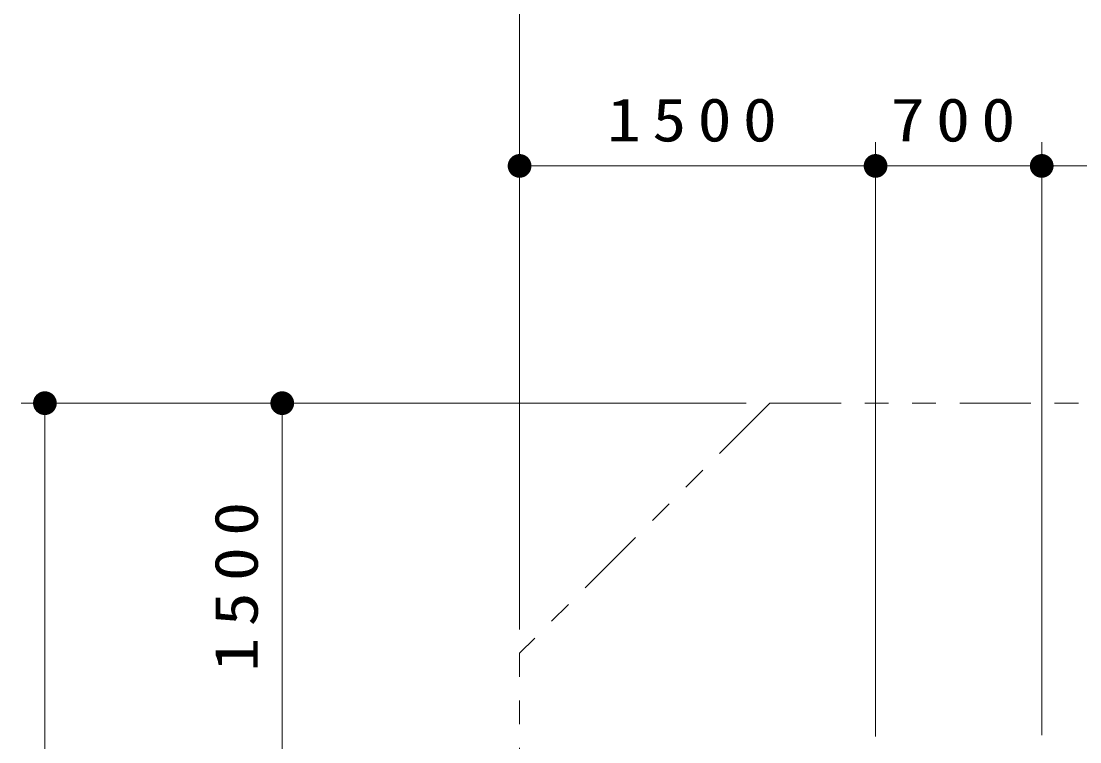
# Model space of a CAD drawing. Units: millimetres on the paper, with parts at other scales. Extents: x -365 to 0, y -26 to 257.
# Drawn here: x -95.34 to -50.73, y 140.47 to 170.84 of the extents above; entities that cross this region are included whole.
import ezdxf

# ---------------------------------------------------------------- set-up
doc = ezdxf.new("R2010")
doc.units = ezdxf.units.MM
doc.linetypes.add('USER3', pattern=[8, 3, -1, 1, -1, 1, -1])
doc.layers.add('LY_1', color=7, linetype='Continuous', lineweight=25)
doc.styles.add('ＭＳ ゴシック', font='')
doc.styles.get('ＭＳ ゴシック').set_extended_font_data('MS Gothic')

# ---------------------------------------------------------------- blocks, each defined once
blk = doc.blocks.new('filled_dot')
at = {"color": 0, "linetype": 'Continuous', "lineweight": -2, "const_width": 1.25}
blk.add_lwpolyline([(-0.625, 0, 1), (0.625, 0, 1)], format="xyb", close=True, dxfattribs=at)

msp = doc.modelspace()

# ---------------------------------------------------------------- linework, layer by layer
at = {"layer": 'LY_1', "lineweight": 13}
for p, q in [((-74.339, 145.196), (-74.339, 175.74)), ((-74.339, 145.196), (-74.339, 165.74)), ((-59.339, 140.69), (-59.339, 165.74)), ((-52.339, 140.74), (-52.339, 165.74)), ((-74.339, 164.74), (-59.339, 164.74)), ((-59.339, 164.74), (-52.339, 164.74)), ((-52.339, 164.74), (-37.339, 164.74)), ((-64.795, 154.74), (-95.339, 154.74)), ((-94.339, 116.665), (-94.339, 154.74)), ((-64.795, 154.74), (-85.339, 154.74)), ((-84.339, 139.74), (-84.339, 154.74))]:
    msp.add_line(p, q, dxfattribs=at)
at = {"layer": 'LY_1', "linetype": 'USER3', "lineweight": 13}
for p, q in [((-63.795, 154.74), (-74.339, 144.196)), ((-63.795, 154.74), (-47.883, 154.74)), ((-74.339, 127.209), (-74.339, 144.196))]:
    msp.add_line(p, q, dxfattribs=at)

# ---------------------------------------------------------------- block references
at = {"layer": 'LY_1', "lineweight": 13, "xscale": 0.4, "yscale": 0.4}
for p in [(-74.339, 164.74), (-59.339, 164.74), (-52.339, 164.74)]:
    msp.add_blockref('filled_dot', p, dxfattribs=at)
for p, rotation in [((-59.339, 164.74), 180), ((-52.339, 164.74), 180), ((-94.339, 154.74), 270), ((-84.339, 154.74), 270)]:
    msp.add_blockref('filled_dot', p, dxfattribs=dict(at, rotation=rotation))

# ---------------------------------------------------------------- texts
at = {"layer": 'LY_1', "char_height": 1.833, "attachment_point": 8, "style": 'ＭＳ ゴシック'}
for s, insert in [('\\T1.33;\\W1.15;1500', (-66.839, 165.74)), ('\\T1.33;\\W1.15;700', (-55.839, 165.74))]:
    msp.add_mtext(s, dxfattribs=dict(at, insert=insert))
at = {"layer": 'LY_1', "insert": (-85.339, 147.24), "char_height": 1.833, "attachment_point": 8, "rotation": 90, "style": 'ＭＳ ゴシック'}
msp.add_mtext('\\T1.33;\\W1.15;1500', dxfattribs=at)

doc.saveas('drawing.dxf')
